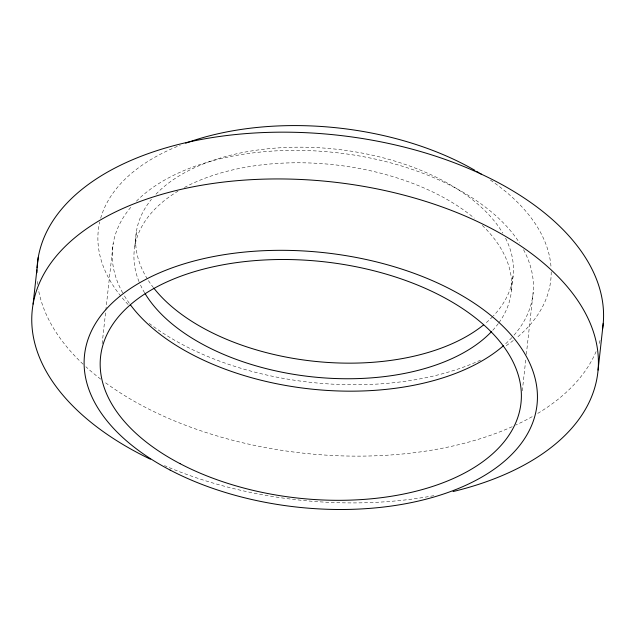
<?xml version="1.0" encoding="UTF-8"?>
<svg xmlns="http://www.w3.org/2000/svg" width="635" height="635" viewBox="0 0 635 635"><rect width="100%" height="100%" fill="white"/><g stroke="black" fill="none" stroke-linecap="round" stroke-linejoin="round"><path stroke-width="0.48" stroke-dasharray="3.17 2.38" d="M102.14 343.678L105.727 311.229M105.831 310.245L113.213 243.38M134.834 246.205L136.557 230.616M511.485 290.211L513.207 274.614M522.319 390.771L525.907 358.323M526.336 354.394L533.178 292.441M523.534 249.698A211.479 118.872 6.3 0 1 513.755 335.502M511.873 337.59A211.479 118.872 6.3 0 1 505.015 344.345M129.27 303.252A211.479 118.872 6.3 0 1 123.158 293.711M122.698 292.894A211.479 118.872 6.3 0 1 131.286 206.716M136.414 201.184A211.479 118.872 6.3 0 1 335.336 152.551A211.479 118.872 6.3 0 1 519.541 242.935M482.314 225.409A189.667 106.609 6.3 0 1 498.84 322.842M498.284 323.604A189.667 106.609 6.3 0 1 492.244 330.843M144.597 292.806A189.667 106.609 6.3 0 1 139.39 282.504M139.033 281.638A189.667 106.609 6.3 0 1 177.959 191.167M184.404 187.508A189.667 106.609 6.3 0 1 474.281 218.186M505.587 238.252A189.667 106.609 6.3 0 1 493.339 315.92M492.697 316.579A189.667 106.609 6.3 0 1 485.108 323.628M153.487 287.703A189.667 106.609 6.3 0 1 147.884 279.765M147.352 278.916A189.667 106.609 6.3 0 1 151.432 199.319M155.972 194.199A189.667 106.609 6.3 0 1 336.852 149.273A189.667 106.609 6.3 0 1 502.769 233.124M551.204 271.844A227.6 127.929 6.3 0 1 516.271 338.114M513.294 340.495A227.6 127.929 6.3 0 1 505.523 346.131M480.552 360.101A227.6 127.929 6.3 0 1 149.249 323.413M128.111 304.483A227.6 127.929 6.3 0 1 99.711 221.964M100.671 218.249A227.6 127.929 6.3 0 1 180.284 145.232M490.442 180.118A227.6 127.929 6.3 0 1 551.085 268.01M600.051 340.439A284.504 159.917 6.3 0 1 598.575 345.107M596.09 351.568A284.504 159.917 6.3 0 1 536.44 414.195M532.178 416.663A284.504 159.917 6.3 0 1 515.755 425.077M512.167 426.712A284.504 159.917 6.3 0 1 103.743 381.445M100.703 379.135A284.504 159.917 6.3 0 1 85.892 366.76M83.129 364.212A284.504 159.917 6.3 0 1 38.378 289.227M37.64 284.401A284.504 159.917 6.3 0 1 37.322 281.472M433.808 495.657A284.504 159.917 6.3 0 1 164.505 465.622"/><path stroke-width="0.95" d="M33.091 304.094L38.259 257.318M598.067 370.094L603.226 323.318M503.587 345.607A211.479 118.872 6.3 0 1 310.118 388.953A211.479 118.872 6.3 0 1 130.358 304.744M491.617 331.51A189.667 106.609 6.3 0 1 311.515 376.769A189.667 106.609 6.3 0 1 145.113 293.656M483.608 324.866A189.667 106.609 6.3 0 1 312.825 361.132A189.667 106.609 6.3 0 1 154.091 288.465M185.69 143.192A227.6 127.929 6.3 0 1 474.98 170.394M476.615 171.347A227.6 127.929 6.3 0 1 479.028 172.791M479.869 173.299A227.6 127.929 6.3 0 1 481.544 174.323M36.917 272.717A284.504 159.917 6.3 0 1 36.965 269.812M37.052 267.875A284.504 159.917 6.3 0 1 336.709 135.08A284.504 159.917 6.3 0 1 602.544 329.073M150.368 459.192A284.504 159.917 6.3 0 1 111.204 214.082A284.504 159.917 6.3 0 1 539.615 259.882A284.504 159.917 6.3 0 1 453.065 491.553M180.094 463.685A211.479 118.872 6.3 0 0 519.152 412.917A211.479 118.872 6.3 0 0 233.077 263.12A211.479 118.872 6.3 0 0 180.094 463.685M170.132 470.067A227.6 127.929 6.3 0 0 535.035 415.433A227.6 127.929 6.3 0 0 227.155 254.214A227.6 127.929 6.3 0 0 170.132 470.067"/></g></svg>
